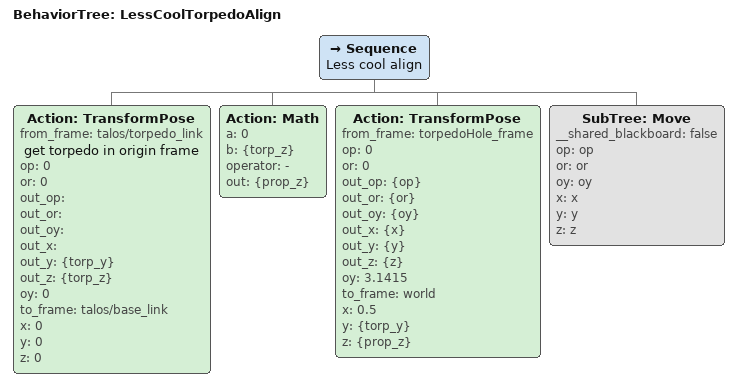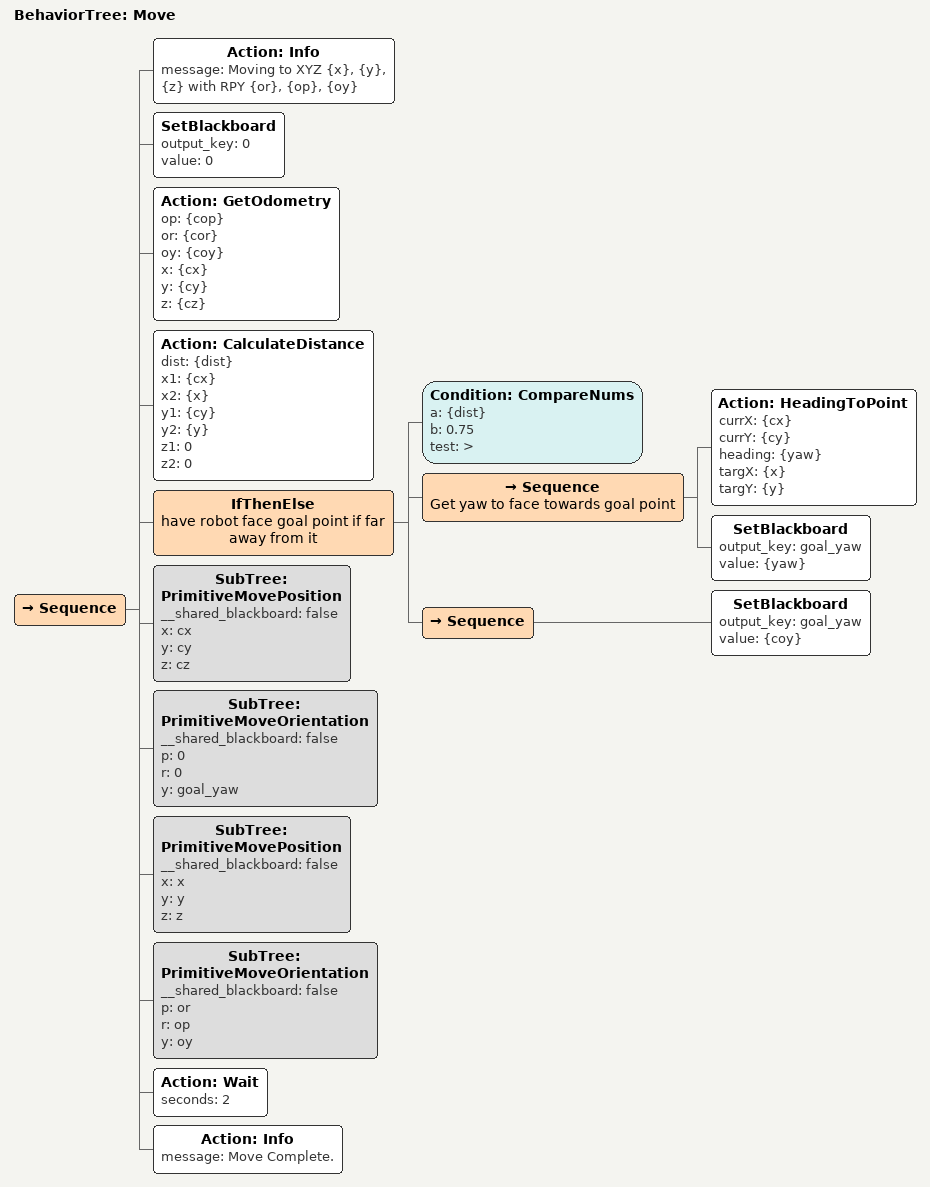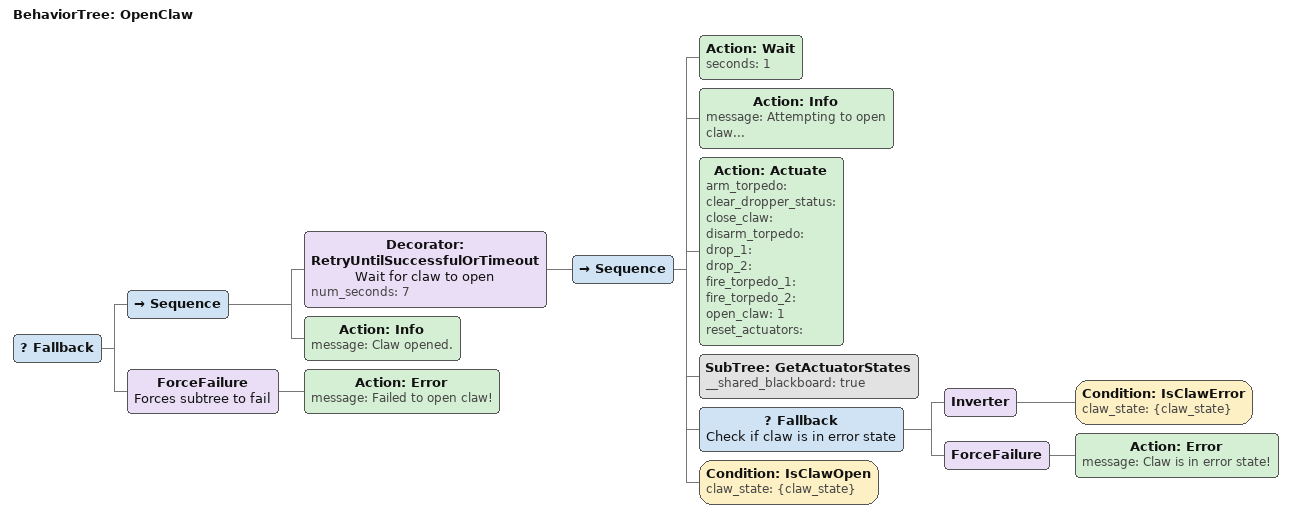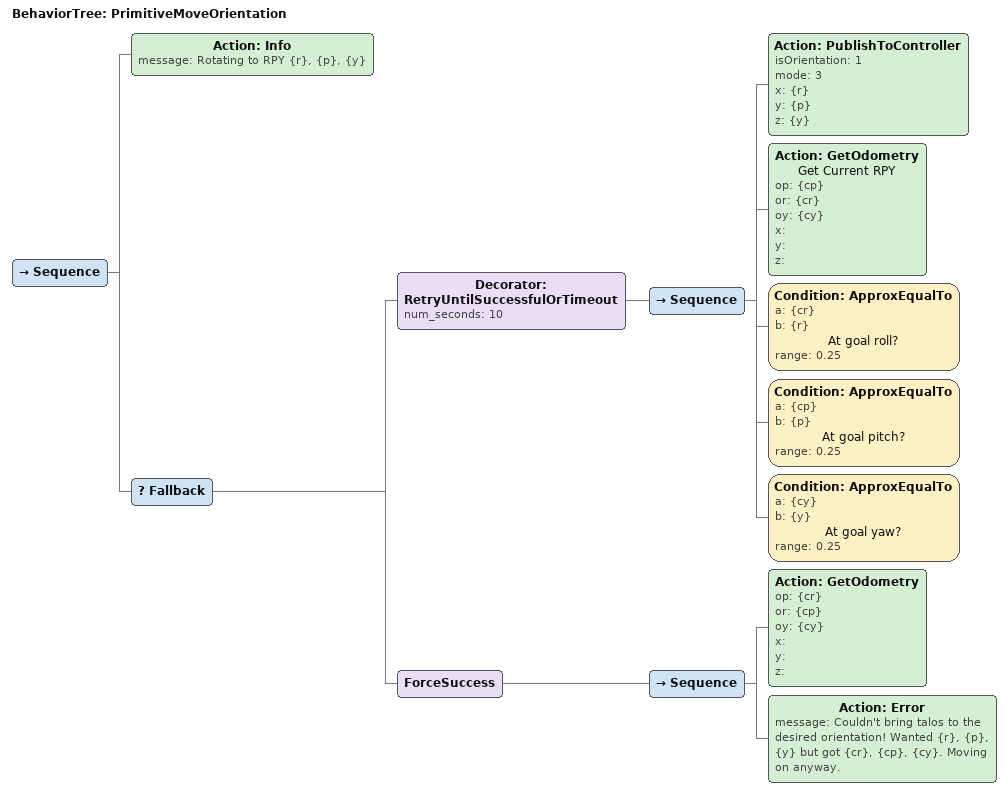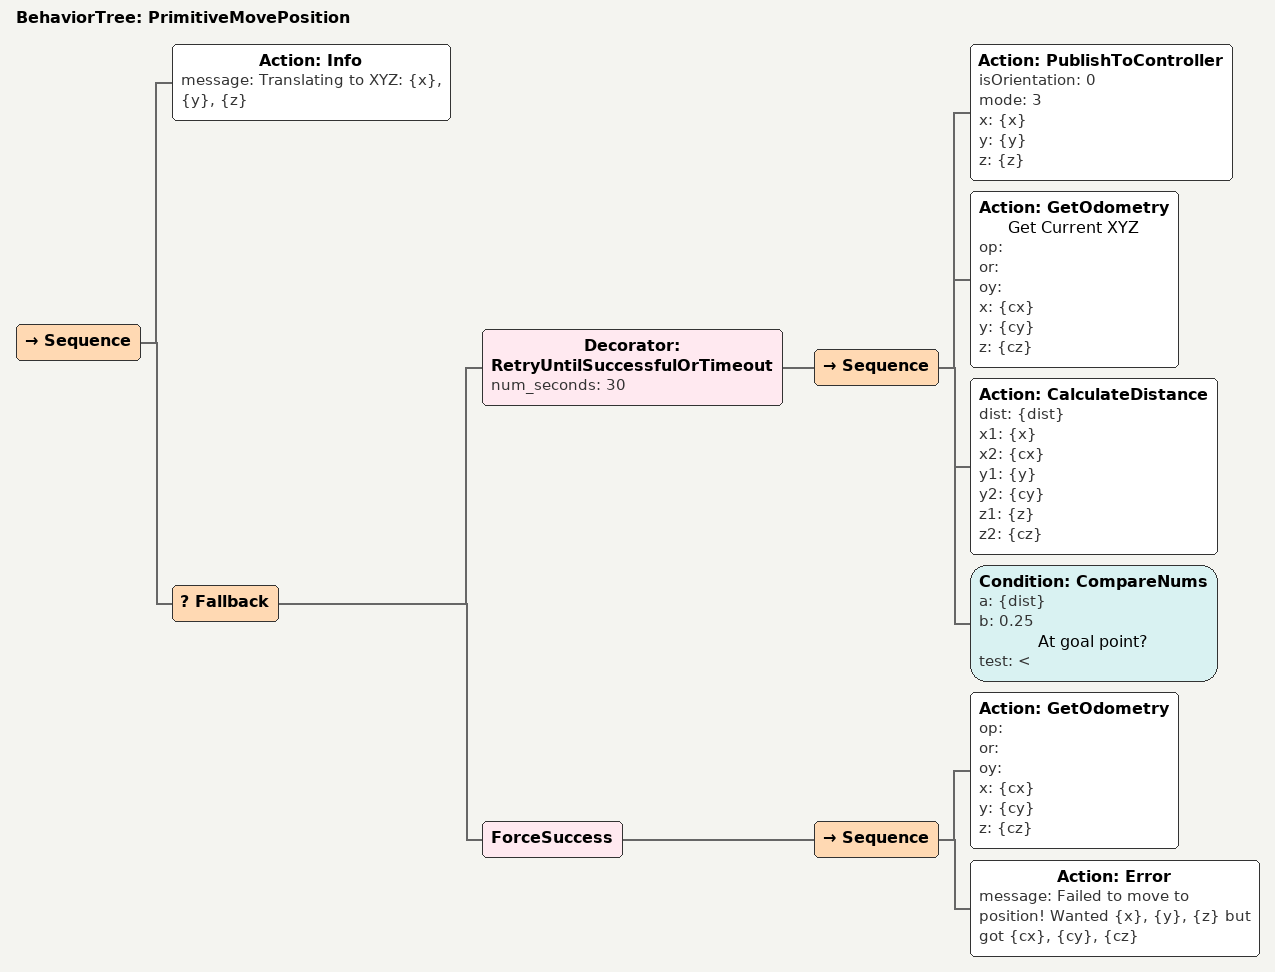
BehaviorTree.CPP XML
<BehaviorTree ID="LessCoolTorpedoAlign">
    <Sequence name="Less cool align">
        <Action ID="TransformPose" from_frame="talos/torpedo_link" name="get torpedo in origin frame" op="0" or="0" out_op="" out_or="" out_oy="" out_x="" out_y="{torp_y}" out_z="{torp_z}" oy="0" to_frame="talos/base_link" x="0" y="0" z="0"/>
        <Action ID="Math" a="0" b="{torp_z}" operator="-" out="{prop_z}"/>
        <Action ID="TransformPose" from_frame="torpedoHole_frame" op="0" or="0" out_op="{op}" out_or="{or}" out_oy="{oy}" out_x="{x}" out_y="{y}" out_z="{z}" oy="3.1415" to_frame="world" x="0.5" y="{torp_y}" z="{prop_z}"/>
        <SubTree ID="Move" __shared_blackboard="false" op="op" or="or" oy="oy" x="x" y="y" z="z"/>
    </Sequence>
</BehaviorTree>

<BehaviorTree ID="Move">
    <Sequence>
        <Action ID="Info" message="Moving to XYZ {x}, {y}, {z} with RPY {or}, {op}, {oy}"/>
        <SetBlackboard output_key="0" value="0"/>
        <Action ID="GetOdometry" op="{cop}" or="{cor}" oy="{coy}" x="{cx}" y="{cy}" z="{cz}"/>
        <Action ID="CalculateDistance" dist="{dist}" x1="{cx}" x2="{x}" y1="{cy}" y2="{y}" z1="0" z2="0"/>
        <IfThenElse name="have robot face goal point if far away from it">
            <Condition ID="CompareNums" a="{dist}" b="0.75" test=">"/>
            <Sequence name="Get yaw to face towards goal point">
                <Action ID="HeadingToPoint" currX="{cx}" currY="{cy}" heading="{yaw}" targX="{x}" targY="{y}"/>
                <SetBlackboard output_key="goal_yaw" value="{yaw}"/>
            </Sequence>
            <Sequence>
                <SetBlackboard output_key="goal_yaw" value="{coy}"/>
            </Sequence>
        </IfThenElse>
        <SubTree ID="PrimitiveMovePosition" __shared_blackboard="false" x="cx" y="cy" z="cz"/>
        <SubTree ID="PrimitiveMoveOrientation" __shared_blackboard="false" p="0" r="0" y="goal_yaw"/>
        <SubTree ID="PrimitiveMovePosition" __shared_blackboard="false" x="x" y="y" z="z"/>
        <SubTree ID="PrimitiveMoveOrientation" __shared_blackboard="false" p="or" r="op" y="oy"/>
        <Action ID="Wait" seconds="2"/>
        <Action ID="Info" message="Move Complete."/>
    </Sequence>
</BehaviorTree>

<BehaviorTree ID="OpenClaw">
    <Fallback>
        <Sequence>
            <Decorator ID="RetryUntilSuccessfulOrTimeout" name="Wait for claw to open" num_seconds="7">
                <Sequence>
                    <Action ID="Wait" seconds="1"/>
                    <Action ID="Info" message="Attempting to open claw..."/>
                    <Action ID="Actuate" arm_torpedo="" clear_dropper_status="" close_claw="" disarm_torpedo="" drop_1="" drop_2="" fire_torpedo_1="" fire_torpedo_2="" open_claw="1" reset_actuators=""/>
                    <SubTree ID="GetActuatorStates" __shared_blackboard="true"/>
                    <Fallback name="Check if claw is in error state">
                        <Inverter>
                            <Condition ID="IsClawError" claw_state="{claw_state}"/>
                        </Inverter>
                        <ForceFailure>
                            <Action ID="Error" message="Claw is in error state!"/>
                        </ForceFailure>
                    </Fallback>
                    <Condition ID="IsClawOpen" claw_state="{claw_state}"/>
                </Sequence>
            </Decorator>
            <Action ID="Info" message="Claw opened."/>
        </Sequence>
        <ForceFailure name="Forces subtree to fail">
            <Action ID="Error" message="Failed to open claw!"/>
        </ForceFailure>
    </Fallback>
</BehaviorTree>

<BehaviorTree ID="PrimitiveMoveOrientation">
    <Sequence>
        <Action ID="Info" message="Rotating to RPY {r}, {p}, {y}"/>
        <Fallback>
            <Decorator ID="RetryUntilSuccessfulOrTimeout" num_seconds="10">
                <Sequence>
                    <Action ID="PublishToController" isOrientation="1" mode="3" x="{r}" y="{p}" z="{y}"/>
                    <Action ID="GetOdometry" name="Get Current RPY" op="{cp}" or="{cr}" oy="{cy}" x="" y="" z=""/>
                    <Condition ID="ApproxEqualTo" a="{cr}" b="{r}" name="At goal roll?" range="0.25"/>
                    <Condition ID="ApproxEqualTo" a="{cp}" b="{p}" name="At goal pitch?" range="0.25"/>
                    <Condition ID="ApproxEqualTo" a="{cy}" b="{y}" name="At goal yaw?" range="0.25"/>
                </Sequence>
            </Decorator>
            <ForceSuccess>
                <Sequence>
                    <Action ID="GetOdometry" op="{cr}" or="{cp}" oy="{cy}" x="" y="" z=""/>
                    <Action ID="Error" message="Couldn't bring talos to the desired orientation! Wanted {r}, {p}, {y} but got {cr}, {cp}, {cy}. Moving on anyway."/>
                </Sequence>
            </ForceSuccess>
        </Fallback>
    </Sequence>
</BehaviorTree>

<BehaviorTree ID="PrimitiveMovePosition">
    <Sequence>
        <Action ID="Info" message="Translating to XYZ: {x}, {y}, {z}"/>
        <Fallback>
            <Decorator ID="RetryUntilSuccessfulOrTimeout" num_seconds="30">
                <Sequence>
                    <Action ID="PublishToController" isOrientation="0" mode="3" x="{x}" y="{y}" z="{z}"/>
                    <Action ID="GetOdometry" name="Get Current XYZ" op="" or="" oy="" x="{cx}" y="{cy}" z="{cz}"/>
                    <Action ID="CalculateDistance" dist="{dist}" x1="{x}" x2="{cx}" y1="{y}" y2="{cy}" z1="{z}" z2="{cz}"/>
                    <Condition ID="CompareNums" a="{dist}" b="0.25" name="At goal point?" test="&lt;"/>
                </Sequence>
            </Decorator>
            <ForceSuccess>
                <Sequence>
                    <Action ID="GetOdometry" op="" or="" oy="" x="{cx}" y="{cy}" z="{cz}"/>
                    <Action ID="Error" message="Failed to move to position! Wanted {x}, {y}, {z} but got {cx}, {cy}, {cz}"/>
                </Sequence>
            </ForceSuccess>
        </Fallback>
    </Sequence>
</BehaviorTree>
